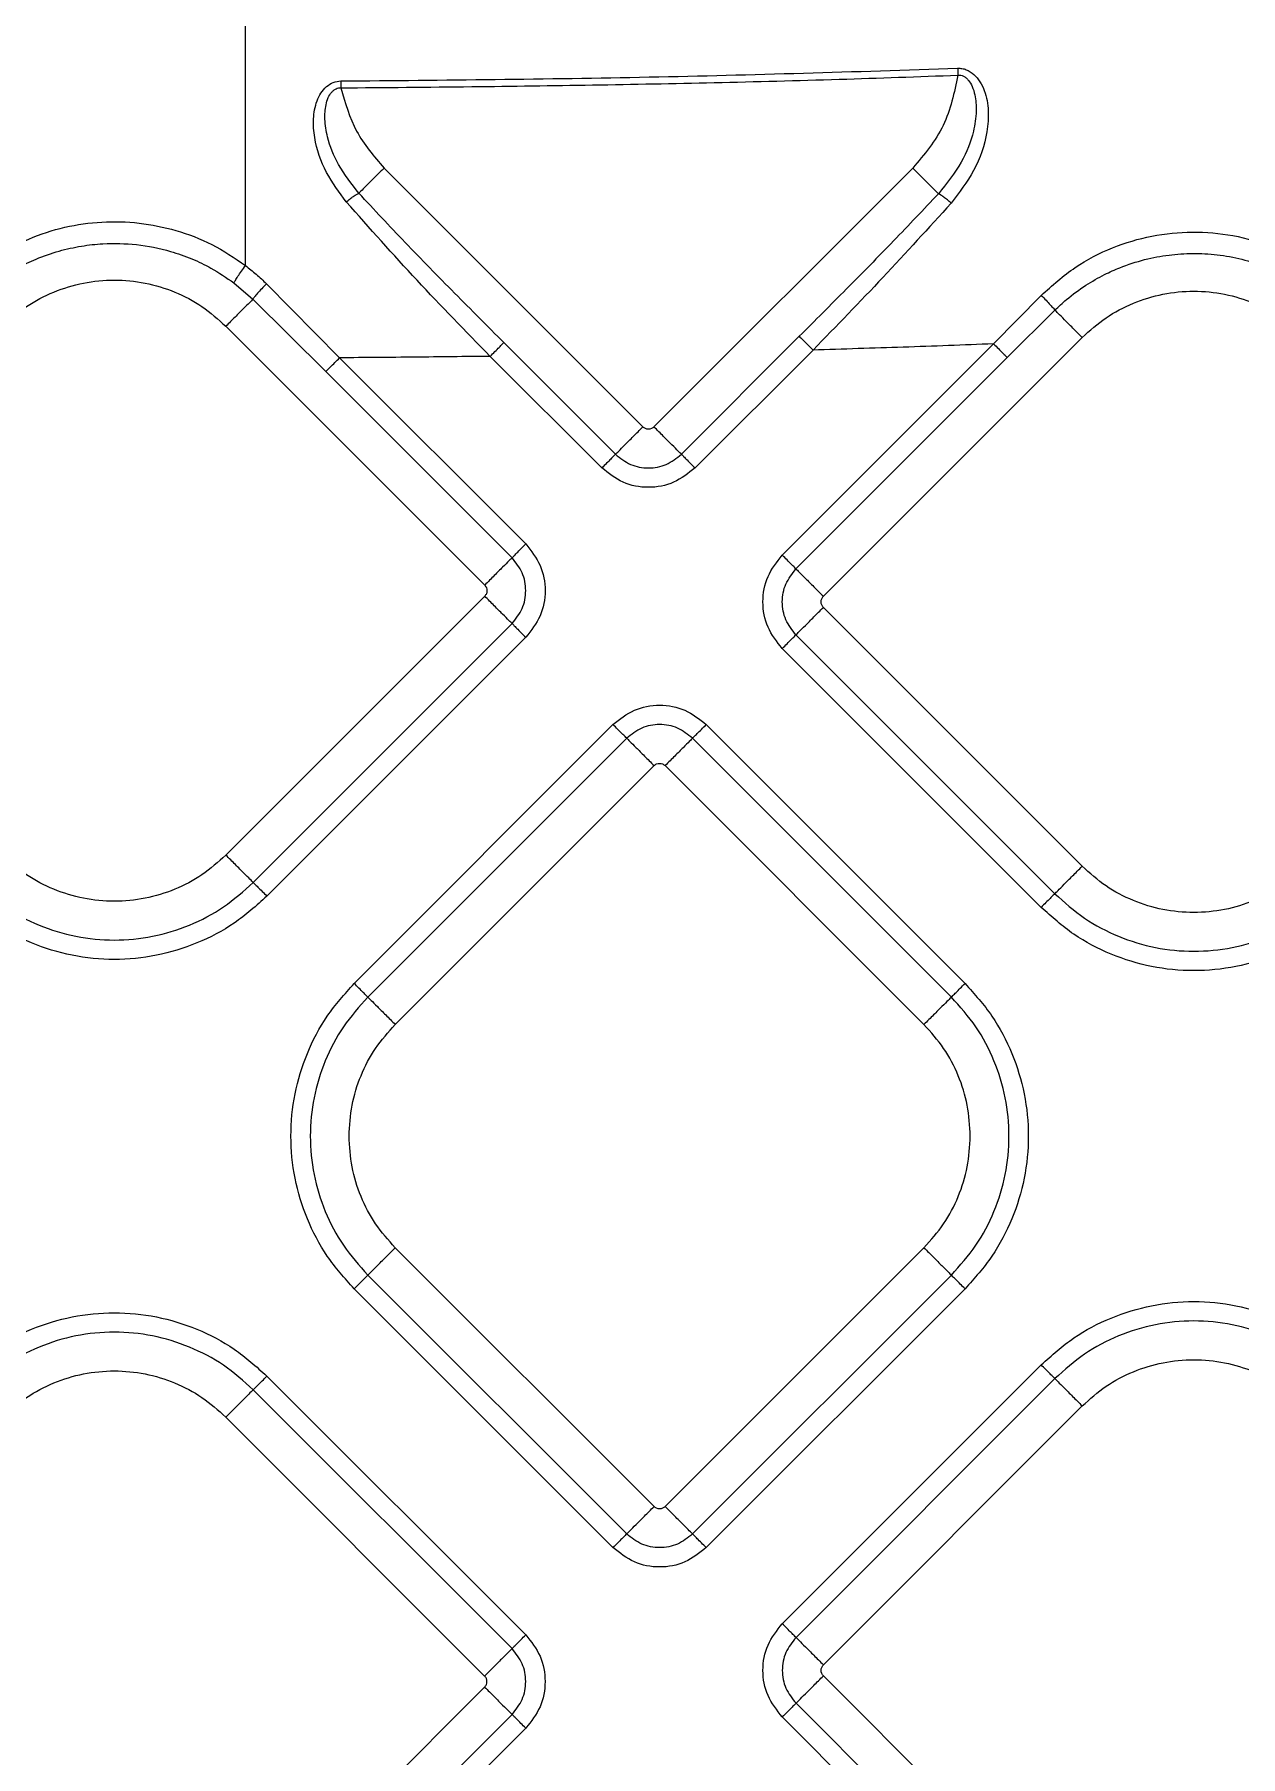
# Model space of a CAD drawing. Extents: x 939 to 1039, y 781 to 934.
# Drawn here: x 965.103 to 968.174, y 839.913 to 844.297 of the extents above; entities that cross this region are included whole.
import ezdxf

# ---------------------------------------------------------------- set-up
doc = ezdxf.new("R2010")
doc.units = 0
doc.header["$MEASUREMENT"] = 0
doc.layers.add('1', color=4, linetype='Continuous')

# ---------------------------------------------------------------- blocks, each defined once
blk = doc.blocks.new('Envoy')
at = {"layer": '1', "color": 3, "linetype": 'Continuous', "lineweight": 25}
for p, q in [((27.2297, 45.0037), (27.2298, 44.9861)), ((27.9983, 44.1232), (27.3394, 44.7821)), ((28.6854, 44.7821), (28.0265, 44.1232)), ((26.9574, 44.4897), (27.0056, 44.4483)), ((27.1913, 44.2643), (27.0056, 44.4483)), ((27.0401, 44.4875), (27.2262, 44.2991)), ((28.8911, 44.3346), (29.0123, 44.458)), ((28.926, 44.2997), (29.0471, 44.4203)), ((26.9367, 44.3794), (27.5956, 43.7206)), ((27.6444, 44.3377), (27.9285, 44.0535)), ((28.0963, 44.0535), (28.3965, 44.3538)), ((28.4314, 44.3189), (28.1311, 44.0187)), ((28.3532, 43.7966), (28.8911, 44.3346)), ((28.4577, 43.692), (29.1166, 44.3509)), ((27.2262, 44.2991), (27.7001, 43.8252)), ((27.8937, 44.0187), (27.6095, 44.3028)), ((28.926, 44.2997), (28.388, 43.7618)), ((27.6653, 43.7903), (27.1913, 44.2643)), ((27.5956, 43.6923), (26.9367, 43.0334)), ((29.1166, 43.0049), (28.4577, 43.6638)), ((27.0065, 42.9637), (27.6653, 43.6225)), ((27.7001, 43.5877), (27.0413, 42.9289)), ((28.388, 43.594), (29.0469, 42.9352)), ((29.012, 42.9003), (28.3532, 43.5592)), ((27.2634, 42.7068), (27.9222, 43.3656)), ((28.1597, 43.3656), (28.8185, 42.7068)), ((27.9571, 43.3308), (27.2982, 42.672)), ((28.7836, 42.672), (28.1248, 43.3308)), ((27.3679, 42.6022), (28.0268, 43.2611)), ((28.0551, 43.2611), (28.7139, 42.6022)), ((28.0268, 41.3753), (27.3679, 42.0341)), ((28.7139, 42.0341), (28.0551, 41.3753)), ((27.2982, 41.9644), (27.9571, 41.3055)), ((28.1248, 41.3055), (28.7836, 41.9644)), ((27.9222, 41.2707), (27.2634, 41.9295)), ((28.8185, 41.9295), (28.1597, 41.2707)), ((28.3532, 41.0772), (29.012, 41.736)), ((27.0413, 41.7075), (27.7001, 41.0486)), ((29.0469, 41.7011), (28.3881, 41.0423)), ((27.6653, 41.0138), (27.0064, 41.6726)), ((26.9367, 41.6029), (27.5955, 40.944)), ((28.4578, 40.9726), (29.1166, 41.6314)), ((29.1166, 40.2854), (28.4578, 40.9443)), ((27.5955, 40.9158), (26.9367, 40.2569)), ((28.3881, 40.8745), (29.0469, 40.2157)), ((27.0064, 40.1872), (27.6653, 40.846)), ((27.7001, 40.8112), (27.0413, 40.1523)), ((29.012, 40.1809), (28.3532, 40.8397))]:
    blk.add_line(p, q, dxfattribs=at)
for points, knots in [([(26.9869, 44.5338), (26.9869, 44.6147), (26.9868, 44.7764), (26.9866, 45.0108), (26.9865, 45.2347), (26.9864, 45.4445), (26.9863, 45.6372), (26.9861, 45.8093), (26.9861, 45.9606), (26.986, 46.04), (26.986, 46.0797)], [0, 0, 0, 0, 0.125, 0.25, 0.375, 0.499999, 0.624999, 0.749998, 0.874999, 1, 1, 1, 1]), ([(27.2297, 45.0037), (27.4913, 45.0061), (28.0147, 45.0108), (28.5378, 45.0276), (28.7995, 45.036)], [0, 0, 0, 0, 0.499755, 1, 1, 1, 1]), ([(27.2298, 44.9861), (27.3408, 44.9871), (27.5543, 44.9889), (27.871, 44.9933), (28.1828, 44.9994), (28.4928, 45.0074), (28.6995, 45.0148), (28.8002, 45.0184)], [0, 0, 0, 0, 0.2119278, 0.407798, 0.6049327, 0.8076278, 1, 1, 1, 1]), ([(28.8002, 45.0184), (28.791, 44.9742), (28.7726, 44.8858), (28.7145, 44.8166), (28.6854, 44.7821)], [0, 0, 0, 0, 0.4999999, 1, 1, 1, 1]), ([(28.8002, 45.0184), (28.8026, 45.0185), (28.8074, 45.0187), (28.8146, 45.0162), (28.8215, 45.0117), (28.8296, 45.0031), (28.8377, 44.9886), (28.8457, 44.9624), (28.8483, 44.9237), (28.8394, 44.865), (28.8106, 44.7908), (28.7717, 44.7427), (28.7507, 44.7167)], [0, 0, 0, 0, 0.019977, 0.040615, 0.063472, 0.089861, 0.141764, 0.206672, 0.327703, 0.475856, 0.717374, 1, 1, 1, 1]), ([(28.7995, 45.036), (28.8032, 45.036), (28.8107, 45.0358), (28.8254, 45.0316), (28.8422, 45.0208), (28.8574, 45.0018), (28.872, 44.9711), (28.8795, 44.9275), (28.8743, 44.8576), (28.8456, 44.7746), (28.8035, 44.7197), (28.7831, 44.6931)], [0, 0, 0, 0, 0.026481, 0.053442, 0.109706, 0.17, 0.233544, 0.365525, 0.49898, 0.75687, 1, 1, 1, 1]), ([(28.7995, 45.036), (28.7996, 45.0332), (28.7999, 45.0275), (28.8001, 45.0214), (28.8002, 45.0184)], [0, 0, 0, 0, 0.5000081, 1, 1, 1, 1]), ([(27.2433, 44.696), (27.2253, 44.7203), (27.1881, 44.7701), (27.1627, 44.8446), (27.158, 44.907), (27.1648, 44.9457), (27.1779, 44.973), (27.1917, 44.9896), (27.2094, 45.0014), (27.223, 45.003), (27.2297, 45.0037)], [0, 0, 0, 0, 0.24564, 0.504729, 0.637752, 0.768644, 0.831461, 0.891119, 0.946943, 1, 1, 1, 1]), ([(27.2754, 44.7181), (27.2567, 44.7416), (27.2222, 44.7852), (27.1961, 44.8514), (27.1877, 44.9035), (27.1896, 44.9375), (27.1964, 44.9605), (27.2036, 44.973), (27.2108, 44.9803), (27.2168, 44.9841), (27.2233, 44.9862), (27.2276, 44.9861), (27.2298, 44.9861)], [0, 0, 0, 0, 0.28636, 0.530013, 0.678045, 0.797325, 0.860577, 0.911162, 0.936366, 0.958716, 0.979466, 1, 1, 1, 1]), ([(27.2298, 44.9861), (27.2406, 44.9481), (27.2621, 44.872), (27.3137, 44.812), (27.3394, 44.7821)], [0, 0, 0, 0, 0.5, 1, 1, 1, 1]), ([(27.3394, 44.7821), (27.3328, 44.7754), (27.3194, 44.7621), (27.3011, 44.7437), (27.2854, 44.7281), (27.2788, 44.7214), (27.2754, 44.7181)], [0, 0, 0, 0, 0.250008, 0.500009, 0.750011, 1, 1, 1, 1]), ([(28.7507, 44.7167), (28.7475, 44.7199), (28.7411, 44.7263), (28.7252, 44.7423), (28.7062, 44.7612), (28.6923, 44.7751), (28.6854, 44.7821)], [0, 0, 0, 0, 0.249988, 0.499996, 0.749996, 1, 1, 1, 1]), ([(27.2433, 44.696), (27.2465, 44.6986), (27.2529, 44.7037), (27.2618, 44.7101), (27.2697, 44.7153), (27.2735, 44.7171), (27.2754, 44.7181)], [0, 0, 0, 0, 0.250008, 0.499998, 0.749992, 1, 1, 1, 1]), ([(27.6444, 44.3377), (27.6026, 44.3797), (27.5182, 44.4643), (27.3942, 44.5904), (27.3143, 44.6762), (27.2754, 44.7181)], [0, 0, 0, 0, 0.334651, 0.675627, 1, 1, 1, 1]), ([(28.7507, 44.7167), (28.7128, 44.6767), (28.6357, 44.595), (28.5169, 44.4745), (28.4364, 44.3938), (28.3965, 44.3538)], [0, 0, 0, 0, 0.326768, 0.665885, 1, 1, 1, 1]), ([(28.7831, 44.6931), (28.7798, 44.6959), (28.7732, 44.7015), (28.7641, 44.7084), (28.7562, 44.7139), (28.7526, 44.7158), (28.7507, 44.7167)], [0, 0, 0, 0, 0.249979, 0.50001, 0.749953, 1, 1, 1, 1]), ([(27.6095, 44.3028), (27.5469, 44.367), (27.4212, 44.4957), (27.3028, 44.629), (27.2433, 44.696)], [0, 0, 0, 0, 0.4981597, 1, 1, 1, 1]), ([(28.7831, 44.6931), (28.7256, 44.6297), (28.6111, 44.5032), (28.4912, 44.3803), (28.4314, 44.3189)], [0, 0, 0, 0, 0.501187, 1, 1, 1, 1]), ([(26.2653, 44.4875), (26.2915, 44.5108), (26.3428, 44.5563), (26.4327, 44.6035), (26.5257, 44.6338), (26.6209, 44.6472), (26.7165, 44.6446), (26.811, 44.6254), (26.9037, 44.5903), (26.9588, 44.5529), (26.9869, 44.5338)], [0, 0, 0, 0, 0.133592, 0.260939, 0.384037, 0.50483, 0.625057, 0.74644, 0.87078, 1, 1, 1, 1]), ([(26.2997, 44.4483), (26.3076, 44.4556), (26.3306, 44.4773), (26.3654, 44.5031), (26.4017, 44.5252), (26.4286, 44.5392), (26.4645, 44.5554), (26.5107, 44.5716), (26.5679, 44.5842), (26.6338, 44.5914), (26.7104, 44.5894), (26.7865, 44.5744), (26.8495, 44.5522), (26.9043, 44.5263), (26.9382, 44.5029), (26.9574, 44.4897)], [0, 0, 0, 0, 0.0450256, 0.1325462, 0.1807959, 0.2231452, 0.2596105, 0.3460335, 0.4275874, 0.5043371, 0.623208, 0.7469746, 0.8272461, 0.9026621, 1, 1, 1, 1]), ([(29.0123, 44.458), (29.0402, 44.483), (29.0949, 44.532), (29.1921, 44.5817), (29.2932, 44.612), (29.3972, 44.6224), (29.5018, 44.6133), (29.6045, 44.5835), (29.7041, 44.5333), (29.7602, 44.483), (29.789, 44.4571)], [0, 0, 0, 0, 0.1300783, 0.2546924, 0.3758531, 0.4955832, 0.6158424, 0.7386264, 0.8660041, 1, 1, 1, 1]), ([(26.9574, 44.4897), (26.9583, 44.4916), (26.9602, 44.4954), (26.9672, 44.5063), (26.9764, 44.5196), (26.9834, 44.5291), (26.9869, 44.5338)], [0, 0, 0, 0, 0.250018, 0.50002, 0.75002, 1, 1, 1, 1]), ([(26.9869, 44.5338), (26.9961, 44.5266), (27.0146, 44.512), (27.0315, 44.4957), (27.0401, 44.4875)], [0, 0, 0, 0, 0.495754, 1, 1, 1, 1]), ([(29.0471, 44.4203), (29.0568, 44.4294), (29.0814, 44.4526), (29.1236, 44.4834), (29.1697, 44.5099), (29.2196, 44.5322), (29.2743, 44.55), (29.3365, 44.5618), (29.3985, 44.5659), (29.4608, 44.5625), (29.5236, 44.5512), (29.5804, 44.5333), (29.6304, 44.511), (29.6757, 44.485), (29.7175, 44.455), (29.7429, 44.4313), (29.7543, 44.4205)], [0, 0, 0, 0, 0.050887, 0.129457, 0.199647, 0.254065, 0.338636, 0.419296, 0.496083, 0.576079, 0.657554, 0.739962, 0.803452, 0.867025, 0.939758, 1, 1, 1, 1]), ([(26.3686, 44.3794), (26.3883, 44.3969), (26.4276, 44.432), (26.4981, 44.4687), (26.5738, 44.4919), (26.6527, 44.4996), (26.7316, 44.4919), (26.8073, 44.4687), (26.8778, 44.432), (26.9171, 44.3969), (26.9367, 44.3794)], [0, 0, 0, 0, 0.124999, 0.249999, 0.374999, 0.499998, 0.625001, 0.750001, 0.875001, 1, 1, 1, 1]), ([(27.0056, 44.4483), (27.0031, 44.4457), (26.998, 44.4407), (26.9815, 44.4241), (26.9605, 44.4032), (26.9447, 44.3873), (26.9367, 44.3794)], [0, 0, 0, 0, 0.2499993, 0.5000054, 0.7499982, 1, 1, 1, 1]), ([(27.0401, 44.4875), (27.036, 44.4832), (27.0277, 44.4747), (27.017, 44.4629), (27.0088, 44.4532), (27.0067, 44.4499), (27.0056, 44.4483)], [0, 0, 0, 0, 0.2500078, 0.4999909, 0.7500155, 1, 1, 1, 1]), ([(29.0123, 44.458), (29.0165, 44.4537), (29.0248, 44.4452), (29.0357, 44.4336), (29.044, 44.4245), (29.0461, 44.4217), (29.0471, 44.4203)], [0, 0, 0, 0, 0.249994, 0.5, 0.749993, 1, 1, 1, 1]), ([(29.1166, 44.3509), (29.1362, 44.3684), (29.1755, 44.4035), (29.246, 44.4402), (29.3217, 44.4634), (29.4006, 44.4711), (29.4796, 44.4634), (29.5552, 44.4402), (29.6258, 44.4035), (29.6651, 44.3684), (29.6847, 44.3509)], [0, 0, 0, 0, 0.125, 0.249999, 0.374999, 0.500002, 0.625001, 0.750001, 0.875, 1, 1, 1, 1]), ([(29.1166, 44.3509), (29.1084, 44.359), (29.0922, 44.3753), (29.0708, 44.3967), (29.0542, 44.4133), (29.0495, 44.418), (29.0471, 44.4203)], [0, 0, 0, 0, 0.250005, 0.500007, 0.750003, 1, 1, 1, 1]), ([(27.6095, 44.3028), (27.6136, 44.307), (27.6219, 44.3153), (27.6327, 44.3261), (27.641, 44.3344), (27.6432, 44.3366), (27.6444, 44.3377)], [0, 0, 0, 0, 0.2499989, 0.5000002, 0.7500047, 1, 1, 1, 1]), ([(28.3965, 44.3538), (28.3976, 44.3527), (28.3998, 44.3505), (28.4081, 44.3422), (28.419, 44.3313), (28.4272, 44.323), (28.4314, 44.3189)], [0, 0, 0, 0, 0.2499956, 0.499999, 0.7500013, 1, 1, 1, 1]), ([(28.8911, 44.3346), (28.8144, 44.3316), (28.6612, 44.3257), (28.508, 44.3212), (28.4314, 44.3189)], [0, 0, 0, 0, 0.50034, 1, 1, 1, 1]), ([(28.8911, 44.3346), (28.8952, 44.3304), (28.9035, 44.3221), (28.9143, 44.3113), (28.9226, 44.303), (28.9248, 44.3008), (28.926, 44.2997)], [0, 0, 0, 0, 0.2499974, 0.5000189, 0.7500057, 1, 1, 1, 1]), ([(27.1913, 44.2643), (27.1924, 44.2654), (27.1946, 44.2676), (27.2029, 44.2759), (27.2138, 44.2867), (27.222, 44.295), (27.2262, 44.2991)], [0, 0, 0, 0, 0.2499956, 0.499999, 0.7500013, 1, 1, 1, 1]), ([(27.6095, 44.3028), (27.5456, 44.3021), (27.4178, 44.3006), (27.29, 44.2996), (27.2262, 44.2991)], [0, 0, 0, 0, 0.5003, 1, 1, 1, 1]), ([(27.9285, 44.0535), (27.9308, 44.0557), (27.9352, 44.0602), (27.9518, 44.0768), (27.9734, 44.0984), (27.99, 44.115), (27.9983, 44.1232)], [0, 0, 0, 0, 0.2499939, 0.5000013, 0.750003, 1, 1, 1, 1]), ([(28.0265, 44.1232), (28.0245, 44.1216), (28.0203, 44.1183), (28.0124, 44.1169), (28.0045, 44.1183), (28.0003, 44.1216), (27.9983, 44.1232)], [0, 0, 0, 0, 0.2502031, 0.5001133, 0.7500445, 1, 1, 1, 1]), ([(28.0963, 44.0535), (28.0941, 44.0557), (28.0896, 44.0602), (28.073, 44.0768), (28.0514, 44.0984), (28.0348, 44.115), (28.0265, 44.1232)], [0, 0, 0, 0, 0.2499958, 0.4999975, 0.7500011, 1, 1, 1, 1]), ([(27.9285, 44.0535), (27.9274, 44.0524), (27.9252, 44.0502), (27.9169, 44.0419), (27.9061, 44.0311), (27.8978, 44.0228), (27.8937, 44.0187)], [0, 0, 0, 0, 0.249996, 0.499984, 0.750004, 1, 1, 1, 1]), ([(27.9285, 44.0535), (27.9408, 44.0439), (27.9653, 44.0245), (28.0124, 44.0159), (28.0595, 44.0245), (28.084, 44.0439), (28.0963, 44.0535)], [0, 0, 0, 0, 0.249876, 0.500023, 0.750146, 1, 1, 1, 1]), ([(28.0963, 44.0535), (28.0974, 44.0524), (28.0996, 44.0502), (28.1079, 44.0419), (28.1187, 44.0311), (28.127, 44.0228), (28.1311, 44.0187)], [0, 0, 0, 0, 0.249992, 0.49999, 0.749985, 1, 1, 1, 1]), ([(28.1311, 44.0187), (28.1138, 44.005), (28.0791, 43.9775), (28.0124, 43.9655), (27.9458, 43.9775), (27.911, 44.005), (27.8937, 44.0187)], [0, 0, 0, 0, 0.250069, 0.499986, 0.74993, 1, 1, 1, 1]), ([(27.6653, 43.7903), (27.6631, 43.7881), (27.6587, 43.7836), (27.6421, 43.767), (27.6204, 43.7454), (27.6039, 43.7288), (27.5956, 43.7206)], [0, 0, 0, 0, 0.249996, 0.500006, 0.75, 1, 1, 1, 1]), ([(27.6653, 43.7903), (27.6664, 43.7914), (27.6686, 43.7936), (27.6769, 43.8019), (27.6877, 43.8127), (27.696, 43.821), (27.7001, 43.8252)], [0, 0, 0, 0, 0.2499978, 0.4999899, 0.7499972, 1, 1, 1, 1]), ([(27.6653, 43.6225), (27.675, 43.6348), (27.6943, 43.6594), (27.7029, 43.7064), (27.6943, 43.7535), (27.675, 43.778), (27.6653, 43.7903)], [0, 0, 0, 0, 0.249863, 0.499986, 0.750123, 1, 1, 1, 1]), ([(27.7001, 43.8252), (27.7139, 43.8078), (27.7413, 43.7731), (27.7534, 43.7064), (27.7413, 43.6398), (27.7139, 43.605), (27.7001, 43.5877)], [0, 0, 0, 0, 0.25007, 0.500016, 0.749932, 1, 1, 1, 1]), ([(28.3532, 43.5592), (28.3395, 43.5765), (28.312, 43.6113), (28.3, 43.6779), (28.312, 43.7445), (28.3395, 43.7793), (28.3532, 43.7966)], [0, 0, 0, 0, 0.250068, 0.499984, 0.74993, 1, 1, 1, 1]), ([(28.388, 43.7618), (28.3869, 43.7629), (28.3847, 43.7651), (28.3764, 43.7734), (28.3656, 43.7842), (28.3573, 43.7925), (28.3532, 43.7966)], [0, 0, 0, 0, 0.2499977, 0.4999898, 0.7499958, 1, 1, 1, 1]), ([(28.388, 43.594), (28.3784, 43.6063), (28.359, 43.6308), (28.3504, 43.6779), (28.359, 43.725), (28.3784, 43.7495), (28.388, 43.7618)], [0, 0, 0, 0, 0.249863, 0.499986, 0.750122, 1, 1, 1, 1]), ([(28.388, 43.7618), (28.3902, 43.7596), (28.3947, 43.7551), (28.4113, 43.7385), (28.4329, 43.7169), (28.4495, 43.7003), (28.4577, 43.692)], [0, 0, 0, 0, 0.249996, 0.500006, 0.750001, 1, 1, 1, 1]), ([(27.5956, 43.7206), (27.5972, 43.7185), (27.6005, 43.7143), (27.6019, 43.7064), (27.6005, 43.6985), (27.5972, 43.6943), (27.5956, 43.6923)], [0, 0, 0, 0, 0.250218, 0.5, 0.749778, 1, 1, 1, 1]), ([(27.6653, 43.6225), (27.6631, 43.6248), (27.6587, 43.6292), (27.6421, 43.6458), (27.6204, 43.6674), (27.6039, 43.684), (27.5956, 43.6923)], [0, 0, 0, 0, 0.249996, 0.500006, 0.75, 1, 1, 1, 1]), ([(28.388, 43.594), (28.3902, 43.5963), (28.3947, 43.6007), (28.4113, 43.6173), (28.4329, 43.6389), (28.4495, 43.6555), (28.4577, 43.6638)], [0, 0, 0, 0, 0.249996, 0.500006, 0.750001, 1, 1, 1, 1]), ([(28.4577, 43.6638), (28.4561, 43.6658), (28.4529, 43.67), (28.4514, 43.6779), (28.4529, 43.6858), (28.4561, 43.69), (28.4577, 43.692)], [0, 0, 0, 0, 0.250218, 0.5, 0.749782, 1, 1, 1, 1]), ([(27.6653, 43.6225), (27.6664, 43.6214), (27.6686, 43.6192), (27.6769, 43.6109), (27.6877, 43.6001), (27.696, 43.5918), (27.7001, 43.5877)], [0, 0, 0, 0, 0.249998, 0.49999, 0.749996, 1, 1, 1, 1]), ([(28.3532, 43.5592), (28.3573, 43.5633), (28.3656, 43.5716), (28.3764, 43.5824), (28.3847, 43.5907), (28.3869, 43.5929), (28.388, 43.594)], [0, 0, 0, 0, 0.2500042, 0.5000102, 0.7500023, 1, 1, 1, 1]), ([(27.9222, 43.3656), (27.9395, 43.3794), (27.9743, 43.4068), (28.0409, 43.4188), (28.1076, 43.4068), (28.1423, 43.3794), (28.1597, 43.3656)], [0, 0, 0, 0, 0.25007, 0.500022, 0.749932, 1, 1, 1, 1]), ([(27.9571, 43.3308), (27.9559, 43.3319), (27.9537, 43.3341), (27.9454, 43.3424), (27.9346, 43.3532), (27.9263, 43.3615), (27.9222, 43.3656)], [0, 0, 0, 0, 0.249991, 0.499989, 0.749984, 1, 1, 1, 1]), ([(28.1248, 43.3308), (28.1125, 43.3405), (28.088, 43.3598), (28.0409, 43.3684), (27.9939, 43.3598), (27.9693, 43.3405), (27.9571, 43.3308)], [0, 0, 0, 0, 0.249865, 0.499988, 0.750123, 1, 1, 1, 1]), ([(28.1248, 43.3308), (28.1259, 43.3319), (28.1281, 43.3341), (28.1364, 43.3424), (28.1472, 43.3532), (28.1555, 43.3615), (28.1597, 43.3656)], [0, 0, 0, 0, 0.249995, 0.499983, 0.750003, 1, 1, 1, 1]), ([(27.9571, 43.3308), (27.9593, 43.3286), (27.9637, 43.3242), (27.9803, 43.3076), (28.0019, 43.2859), (28.0185, 43.2694), (28.0268, 43.2611)], [0, 0, 0, 0, 0.2499956, 0.4999972, 0.7500013, 1, 1, 1, 1]), ([(28.1248, 43.3308), (28.1226, 43.3286), (28.1181, 43.3242), (28.1015, 43.3076), (28.0799, 43.2859), (28.0633, 43.2694), (28.0551, 43.2611)], [0, 0, 0, 0, 0.249994, 0.500001, 0.750003, 1, 1, 1, 1]), ([(28.0268, 43.2611), (28.0288, 43.2627), (28.033, 43.266), (28.0409, 43.2674), (28.0488, 43.266), (28.053, 43.2627), (28.0551, 43.2611)], [0, 0, 0, 0, 0.250207, 0.500037, 0.749793, 1, 1, 1, 1]), ([(26.9367, 43.0334), (26.9171, 43.0159), (26.8778, 42.9808), (26.8073, 42.9441), (26.7316, 42.9209), (26.6527, 42.9132), (26.5738, 42.9209), (26.4981, 42.9441), (26.4276, 42.9808), (26.3883, 43.0159), (26.3686, 43.0334)], [0, 0, 0, 0, 0.124999, 0.249999, 0.374999, 0.500002, 0.625001, 0.750001, 0.875001, 1, 1, 1, 1]), ([(27.0065, 42.9637), (27.0043, 42.9659), (26.9998, 42.9704), (26.9832, 42.9869), (26.9616, 43.0086), (26.945, 43.0252), (26.9367, 43.0334)], [0, 0, 0, 0, 0.249996, 0.500007, 0.75, 1, 1, 1, 1]), ([(29.0469, 42.9352), (29.0491, 42.9374), (29.0535, 42.9418), (29.0701, 42.9584), (29.0917, 42.9801), (29.1083, 42.9966), (29.1166, 43.0049)], [0, 0, 0, 0, 0.249996, 0.500006, 0.75, 1, 1, 1, 1]), ([(29.6847, 43.0049), (29.6651, 42.9874), (29.6258, 42.9523), (29.5552, 42.9156), (29.4796, 42.8924), (29.4006, 42.8847), (29.3217, 42.8924), (29.246, 42.9156), (29.1755, 42.9523), (29.1362, 42.9874), (29.1166, 43.0049)], [0, 0, 0, 0, 0.124999, 0.249999, 0.374999, 0.499998, 0.625001, 0.750001, 0.875001, 1, 1, 1, 1]), ([(26.2989, 42.9637), (26.3234, 42.9419), (26.3723, 42.8982), (26.4601, 42.8524), (26.5544, 42.8236), (26.6527, 42.814), (26.751, 42.8236), (26.8452, 42.8524), (26.933, 42.8982), (26.982, 42.9419), (27.0065, 42.9637)], [0, 0, 0, 0, 0.124999, 0.25, 0.375, 0.499999, 0.625, 0.75, 0.875001, 1, 1, 1, 1]), ([(27.0065, 42.9637), (27.0076, 42.9626), (27.0098, 42.9604), (27.0181, 42.9521), (27.0289, 42.9413), (27.0372, 42.933), (27.0413, 42.9289)], [0, 0, 0, 0, 0.249994, 0.499982, 0.750001, 1, 1, 1, 1]), ([(27.0413, 42.9289), (27.0144, 42.9049), (26.9607, 42.8569), (26.8642, 42.8066), (26.7606, 42.7749), (26.6527, 42.7644), (26.5447, 42.7749), (26.4412, 42.8066), (26.3447, 42.8569), (26.2909, 42.9049), (26.264, 42.9289)], [0, 0, 0, 0, 0.125, 0.25, 0.374999, 0.500001, 0.625001, 0.75, 0.875, 1, 1, 1, 1]), ([(29.0469, 42.9352), (29.0458, 42.9341), (29.0435, 42.9319), (29.0352, 42.9236), (29.0244, 42.9128), (29.0161, 42.9045), (29.012, 42.9003)], [0, 0, 0, 0, 0.249994, 0.499981, 0.750002, 1, 1, 1, 1]), ([(29.0469, 42.9352), (29.0713, 42.9134), (29.1203, 42.8697), (29.2081, 42.8239), (29.3024, 42.7951), (29.4006, 42.7855), (29.4989, 42.7951), (29.5932, 42.8239), (29.681, 42.8697), (29.73, 42.9134), (29.7544, 42.9352)], [0, 0, 0, 0, 0.124999, 0.250001, 0.375, 0.500001, 0.625, 0.749999, 0.875001, 1, 1, 1, 1]), ([(29.7893, 42.9003), (29.7624, 42.8764), (29.7086, 42.8284), (29.6122, 42.7781), (29.5086, 42.7464), (29.4006, 42.7358), (29.2927, 42.7464), (29.1891, 42.7781), (29.0926, 42.8284), (29.0389, 42.8764), (29.012, 42.9003)], [0, 0, 0, 0, 0.125, 0.25, 0.374999, 0.499999, 0.625001, 0.75, 0.875, 1, 1, 1, 1]), ([(27.2634, 41.9295), (27.2394, 41.9564), (27.1914, 42.0102), (27.1411, 42.1067), (27.1094, 42.2102), (27.0989, 42.3182), (27.1094, 42.4261), (27.1411, 42.5297), (27.1914, 42.6262), (27.2394, 42.6799), (27.2634, 42.7068)], [0, 0, 0, 0, 0.124999, 0.249999, 0.375, 0.5, 0.625, 0.750001, 0.875001, 1, 1, 1, 1]), ([(27.2982, 42.672), (27.2971, 42.6731), (27.2949, 42.6753), (27.2866, 42.6836), (27.2758, 42.6944), (27.2675, 42.7027), (27.2634, 42.7068)], [0, 0, 0, 0, 0.249995, 0.499982, 0.750004, 1, 1, 1, 1]), ([(28.7836, 42.672), (28.7847, 42.6731), (28.7869, 42.6753), (28.7952, 42.6836), (28.8061, 42.6944), (28.8143, 42.7027), (28.8185, 42.7068)], [0, 0, 0, 0, 0.2499964, 0.5, 0.7500025, 1, 1, 1, 1]), ([(28.8185, 42.7068), (28.8425, 42.6799), (28.8904, 42.6262), (28.9407, 42.5297), (28.9724, 42.4261), (28.983, 42.3182), (28.9724, 42.2102), (28.9407, 42.1067), (28.8904, 42.0102), (28.8425, 41.9564), (28.8185, 41.9295)], [0, 0, 0, 0, 0.1249993, 0.2500002, 0.3749998, 0.5, 0.6250002, 0.7499998, 0.8750007, 1, 1, 1, 1]), ([(27.2982, 42.672), (27.2764, 42.6475), (27.2327, 42.5985), (27.1869, 42.5107), (27.1581, 42.4165), (27.1485, 42.3182), (27.1581, 42.2199), (27.1869, 42.1256), (27.2327, 42.0378), (27.2764, 41.9889), (27.2982, 41.9644)], [0, 0, 0, 0, 0.125, 0.25, 0.375, 0.5, 0.625, 0.749999, 0.875, 1, 1, 1, 1]), ([(27.2982, 42.672), (27.3004, 42.6697), (27.3049, 42.6653), (27.3215, 42.6487), (27.3431, 42.6271), (27.3597, 42.6105), (27.3679, 42.6022)], [0, 0, 0, 0, 0.249996, 0.500006, 0.75, 1, 1, 1, 1]), ([(28.7836, 42.672), (28.7814, 42.6697), (28.777, 42.6653), (28.7604, 42.6487), (28.7387, 42.6271), (28.7222, 42.6105), (28.7139, 42.6022)], [0, 0, 0, 0, 0.249996, 0.499997, 0.750001, 1, 1, 1, 1]), ([(28.7836, 41.9644), (28.8054, 41.9889), (28.8491, 42.0378), (28.8949, 42.1256), (28.9238, 42.2199), (28.9334, 42.3182), (28.9238, 42.4165), (28.8949, 42.5107), (28.8491, 42.5985), (28.8054, 42.6475), (28.7836, 42.672)], [0, 0, 0, 0, 0.125, 0.250001, 0.375, 0.5, 0.625, 0.75, 0.875, 1, 1, 1, 1]), ([(27.2503, 42.3182), (27.2518, 42.3445), (27.2547, 42.3971), (27.2788, 42.4728), (27.3153, 42.5433), (27.3504, 42.5826), (27.3679, 42.6022)], [0, 0, 0, 0, 0.25, 0.500001, 0.750001, 1, 1, 1, 1]), ([(28.8316, 42.3182), (28.8301, 42.3445), (28.8271, 42.3971), (28.8031, 42.4728), (28.7665, 42.5433), (28.7314, 42.5826), (28.7139, 42.6022)], [0, 0, 0, 0, 0.25, 0.500001, 0.750001, 1, 1, 1, 1]), ([(27.3679, 42.0341), (27.3504, 42.0538), (27.3153, 42.0931), (27.2788, 42.1636), (27.2547, 42.2393), (27.2518, 42.2919), (27.2503, 42.3182)], [0, 0, 0, 0, 0.249999, 0.5, 0.75, 1, 1, 1, 1]), ([(28.7139, 42.0341), (28.7314, 42.0538), (28.7665, 42.0931), (28.8031, 42.1636), (28.8271, 42.2393), (28.8301, 42.2919), (28.8316, 42.3182)], [0, 0, 0, 0, 0.249999, 0.5, 0.75, 1, 1, 1, 1]), ([(27.2982, 41.9644), (27.3004, 41.9666), (27.3049, 41.971), (27.3215, 41.9876), (27.3431, 42.0093), (27.3597, 42.0258), (27.3679, 42.0341)], [0, 0, 0, 0, 0.249996, 0.500007, 0.75, 1, 1, 1, 1]), ([(28.7139, 42.0341), (28.7222, 42.0258), (28.7387, 42.0093), (28.7604, 41.9876), (28.777, 41.971), (28.7814, 41.9666), (28.7836, 41.9644)], [0, 0, 0, 0, 0.2499989, 0.500002, 0.7500042, 1, 1, 1, 1]), ([(27.2982, 41.9644), (27.2971, 41.9633), (27.2949, 41.9611), (27.2866, 41.9528), (27.2758, 41.9419), (27.2675, 41.9337), (27.2634, 41.9295)], [0, 0, 0, 0, 0.249994, 0.49998, 0.750001, 1, 1, 1, 1]), ([(28.8185, 41.9295), (28.8143, 41.9337), (28.8061, 41.9419), (28.7952, 41.9528), (28.7869, 41.9611), (28.7847, 41.9633), (28.7836, 41.9644)], [0, 0, 0, 0, 0.25, 0.500002, 0.750005, 1, 1, 1, 1]), ([(26.264, 41.7075), (26.2909, 41.7314), (26.3446, 41.7794), (26.4411, 41.8297), (26.5447, 41.8614), (26.6526, 41.872), (26.7606, 41.8614), (26.8642, 41.8297), (26.9606, 41.7794), (27.0144, 41.7314), (27.0413, 41.7075)], [0, 0, 0, 0, 0.125, 0.25, 0.375, 0.499999, 0.625001, 0.75, 0.874998, 1, 1, 1, 1]), ([(29.012, 41.736), (29.0389, 41.76), (29.0927, 41.8079), (29.1892, 41.8582), (29.2927, 41.8899), (29.4007, 41.9005), (29.5086, 41.8899), (29.6122, 41.8582), (29.7087, 41.8079), (29.7624, 41.76), (29.7893, 41.736)], [0, 0, 0, 0, 0.125002, 0.25, 0.374999, 0.500001, 0.625, 0.75, 0.875, 1, 1, 1, 1]), ([(27.0064, 41.6726), (26.982, 41.6944), (26.933, 41.7381), (26.8452, 41.7839), (26.7509, 41.8127), (26.6526, 41.8223), (26.5544, 41.8127), (26.4601, 41.7839), (26.3723, 41.7381), (26.3233, 41.6944), (26.2989, 41.6726)], [0, 0, 0, 0, 0.125002, 0.25, 0.375, 0.500001, 0.625, 0.749999, 0.875001, 1, 1, 1, 1]), ([(29.7545, 41.7011), (29.73, 41.7229), (29.681, 41.7666), (29.5932, 41.8124), (29.499, 41.8412), (29.4007, 41.8509), (29.3024, 41.8412), (29.2081, 41.8124), (29.1203, 41.7666), (29.0714, 41.7229), (29.0469, 41.7011)], [0, 0, 0, 0, 0.124999, 0.25, 0.375, 0.499999, 0.625, 0.75, 0.874999, 1, 1, 1, 1]), ([(29.0469, 41.7011), (29.0458, 41.7022), (29.0436, 41.7044), (29.0353, 41.7127), (29.0244, 41.7236), (29.0162, 41.7318), (29.012, 41.736)], [0, 0, 0, 0, 0.249994, 0.499981, 0.749981, 1, 1, 1, 1]), ([(29.1166, 41.6314), (29.1363, 41.6489), (29.1756, 41.684), (29.2461, 41.7207), (29.3218, 41.7439), (29.4007, 41.7516), (29.4796, 41.7439), (29.5553, 41.7207), (29.6258, 41.684), (29.6651, 41.6489), (29.6847, 41.6314)], [0, 0, 0, 0, 0.125002, 0.250002, 0.374999, 0.500002, 0.625, 0.750001, 0.875001, 1, 1, 1, 1]), ([(26.3686, 41.6029), (26.3882, 41.6204), (26.4275, 41.6555), (26.498, 41.6922), (26.5737, 41.7154), (26.6526, 41.7231), (26.7316, 41.7154), (26.8072, 41.6922), (26.8778, 41.6555), (26.9171, 41.6204), (26.9367, 41.6029)], [0, 0, 0, 0, 0.124999, 0.249999, 0.375, 0.499998, 0.625001, 0.749998, 0.874998, 1, 1, 1, 1]), ([(27.0064, 41.6726), (27.0075, 41.6737), (27.0098, 41.6759), (27.018, 41.6842), (27.0289, 41.695), (27.0372, 41.7033), (27.0413, 41.7075)], [0, 0, 0, 0, 0.249994, 0.499979, 0.749979, 1, 1, 1, 1]), ([(29.0469, 41.7011), (29.0491, 41.6989), (29.0535, 41.6945), (29.0701, 41.6779), (29.0918, 41.6562), (29.1083, 41.6397), (29.1166, 41.6314)], [0, 0, 0, 0, 0.249996, 0.500006, 0.75, 1, 1, 1, 1]), ([(27.0064, 41.6726), (27.0042, 41.6704), (26.9998, 41.666), (26.9832, 41.6494), (26.9615, 41.6277), (26.945, 41.6112), (26.9367, 41.6029)], [0, 0, 0, 0, 0.249996, 0.500006, 0.75, 1, 1, 1, 1]), ([(27.9571, 41.3055), (27.9593, 41.3078), (27.9637, 41.3122), (27.9803, 41.3288), (28.0019, 41.3504), (28.0185, 41.367), (28.0268, 41.3753)], [0, 0, 0, 0, 0.2499958, 0.499998, 0.7500011, 1, 1, 1, 1]), ([(28.0551, 41.3753), (28.053, 41.3736), (28.0488, 41.3704), (28.0409, 41.3689), (28.033, 41.3704), (28.0288, 41.3736), (28.0268, 41.3753)], [0, 0, 0, 0, 0.250207, 0.499963, 0.749793, 1, 1, 1, 1]), ([(28.1248, 41.3055), (28.1226, 41.3078), (28.1181, 41.3122), (28.1015, 41.3288), (28.0799, 41.3504), (28.0633, 41.367), (28.0551, 41.3753)], [0, 0, 0, 0, 0.249994, 0.500002, 0.750003, 1, 1, 1, 1]), ([(27.9571, 41.3055), (27.9559, 41.3044), (27.9537, 41.3022), (27.9454, 41.2939), (27.9346, 41.2831), (27.9263, 41.2748), (27.9222, 41.2707)], [0, 0, 0, 0, 0.249991, 0.499989, 0.749986, 1, 1, 1, 1]), ([(28.1248, 41.3055), (28.1125, 41.2959), (28.088, 41.2765), (28.0409, 41.2679), (27.9939, 41.2765), (27.9693, 41.2959), (27.9571, 41.3055)], [0, 0, 0, 0, 0.249865, 0.499988, 0.750123, 1, 1, 1, 1]), ([(28.1597, 41.2707), (28.1555, 41.2748), (28.1472, 41.2831), (28.1364, 41.2939), (28.1281, 41.3022), (28.1259, 41.3044), (28.1248, 41.3055)], [0, 0, 0, 0, 0.249996, 0.500017, 0.750005, 1, 1, 1, 1]), ([(28.1597, 41.2707), (28.1423, 41.257), (28.1076, 41.2295), (28.0409, 41.2175), (27.9743, 41.2295), (27.9395, 41.257), (27.9222, 41.2707)], [0, 0, 0, 0, 0.2500684, 0.4999776, 0.7499304, 1, 1, 1, 1]), ([(28.3532, 40.8397), (28.3395, 40.857), (28.312, 40.8918), (28.3, 40.9584), (28.312, 41.0251), (28.3395, 41.0598), (28.3532, 41.0772)], [0, 0, 0, 0, 0.25007, 0.500018, 0.749936, 1, 1, 1, 1]), ([(28.3881, 41.0423), (28.3869, 41.0434), (28.3847, 41.0456), (28.3764, 41.0539), (28.3656, 41.0647), (28.3573, 41.073), (28.3532, 41.0772)], [0, 0, 0, 0, 0.249989, 0.499993, 0.749997, 1, 1, 1, 1]), ([(27.6653, 41.0138), (27.6664, 41.0149), (27.6686, 41.0171), (27.6769, 41.0254), (27.6877, 41.0362), (27.696, 41.0445), (27.7001, 41.0486)], [0, 0, 0, 0, 0.249988, 0.499994, 0.749998, 1, 1, 1, 1]), ([(27.7001, 41.0486), (27.7138, 41.0313), (27.7413, 40.9965), (27.7533, 40.9299), (27.7413, 40.8633), (27.7138, 40.8285), (27.7001, 40.8112)], [0, 0, 0, 0, 0.250071, 0.500018, 0.749936, 1, 1, 1, 1]), ([(28.3881, 41.0423), (28.3784, 41.03), (28.359, 41.0055), (28.3504, 40.9584), (28.359, 40.9114), (28.3784, 40.8868), (28.3881, 40.8745)], [0, 0, 0, 0, 0.249858, 0.499987, 0.750127, 1, 1, 1, 1]), ([(28.3881, 41.0423), (28.3903, 41.0401), (28.3947, 41.0356), (28.4113, 41.019), (28.4329, 40.9974), (28.4495, 40.9808), (28.4578, 40.9726)], [0, 0, 0, 0, 0.2499936, 0.5000011, 0.7499916, 1, 1, 1, 1]), ([(27.6653, 41.0138), (27.6631, 41.0116), (27.6586, 41.0071), (27.642, 40.9905), (27.6204, 40.9689), (27.6038, 40.9523), (27.5955, 40.944)], [0, 0, 0, 0, 0.249993, 0.5, 0.749992, 1, 1, 1, 1]), ([(27.6653, 40.846), (27.6749, 40.8583), (27.6943, 40.8828), (27.7029, 40.9299), (27.6943, 40.977), (27.6749, 41.0015), (27.6653, 41.0138)], [0, 0, 0, 0, 0.249857, 0.499986, 0.750128, 1, 1, 1, 1]), ([(27.5955, 40.9158), (27.5972, 40.9178), (27.6004, 40.922), (27.6019, 40.9299), (27.6004, 40.9378), (27.5972, 40.942), (27.5955, 40.944)], [0, 0, 0, 0, 0.250247, 0.5, 0.749753, 1, 1, 1, 1]), ([(28.3881, 40.8745), (28.3903, 40.8768), (28.3947, 40.8812), (28.4113, 40.8978), (28.4329, 40.9194), (28.4495, 40.936), (28.4578, 40.9443)], [0, 0, 0, 0, 0.249993, 0.5, 0.749991, 1, 1, 1, 1]), ([(28.4578, 40.9443), (28.4561, 40.9463), (28.4529, 40.9505), (28.4514, 40.9584), (28.4529, 40.9663), (28.4561, 40.9705), (28.4578, 40.9726)], [0, 0, 0, 0, 0.250247, 0.500001, 0.749745, 1, 1, 1, 1]), ([(27.5955, 40.9158), (27.6038, 40.9075), (27.6204, 40.8909), (27.642, 40.8693), (27.6586, 40.8527), (27.6631, 40.8483), (27.6653, 40.846)], [0, 0, 0, 0, 0.2500083, 0.5, 0.7500065, 1, 1, 1, 1]), ([(28.3881, 40.8745), (28.3869, 40.8734), (28.3847, 40.8712), (28.3764, 40.8629), (28.3656, 40.8521), (28.3573, 40.8438), (28.3532, 40.8397)], [0, 0, 0, 0, 0.249987, 0.499994, 0.749998, 1, 1, 1, 1]), ([(27.7001, 40.8112), (27.696, 40.8153), (27.6877, 40.8236), (27.6769, 40.8344), (27.6686, 40.8427), (27.6664, 40.8449), (27.6653, 40.846)], [0, 0, 0, 0, 0.250002, 0.500006, 0.750012, 1, 1, 1, 1])]:
    blk.add_open_spline(points, degree=3, knots=knots, dxfattribs=at)

msp = doc.modelspace()

# ---------------------------------------------------------------- block references
at = {"layer": '1'}
msp.add_blockref('Envoy', (938.6538, 799.1744), dxfattribs=at)

doc.saveas('drawing.dxf')
